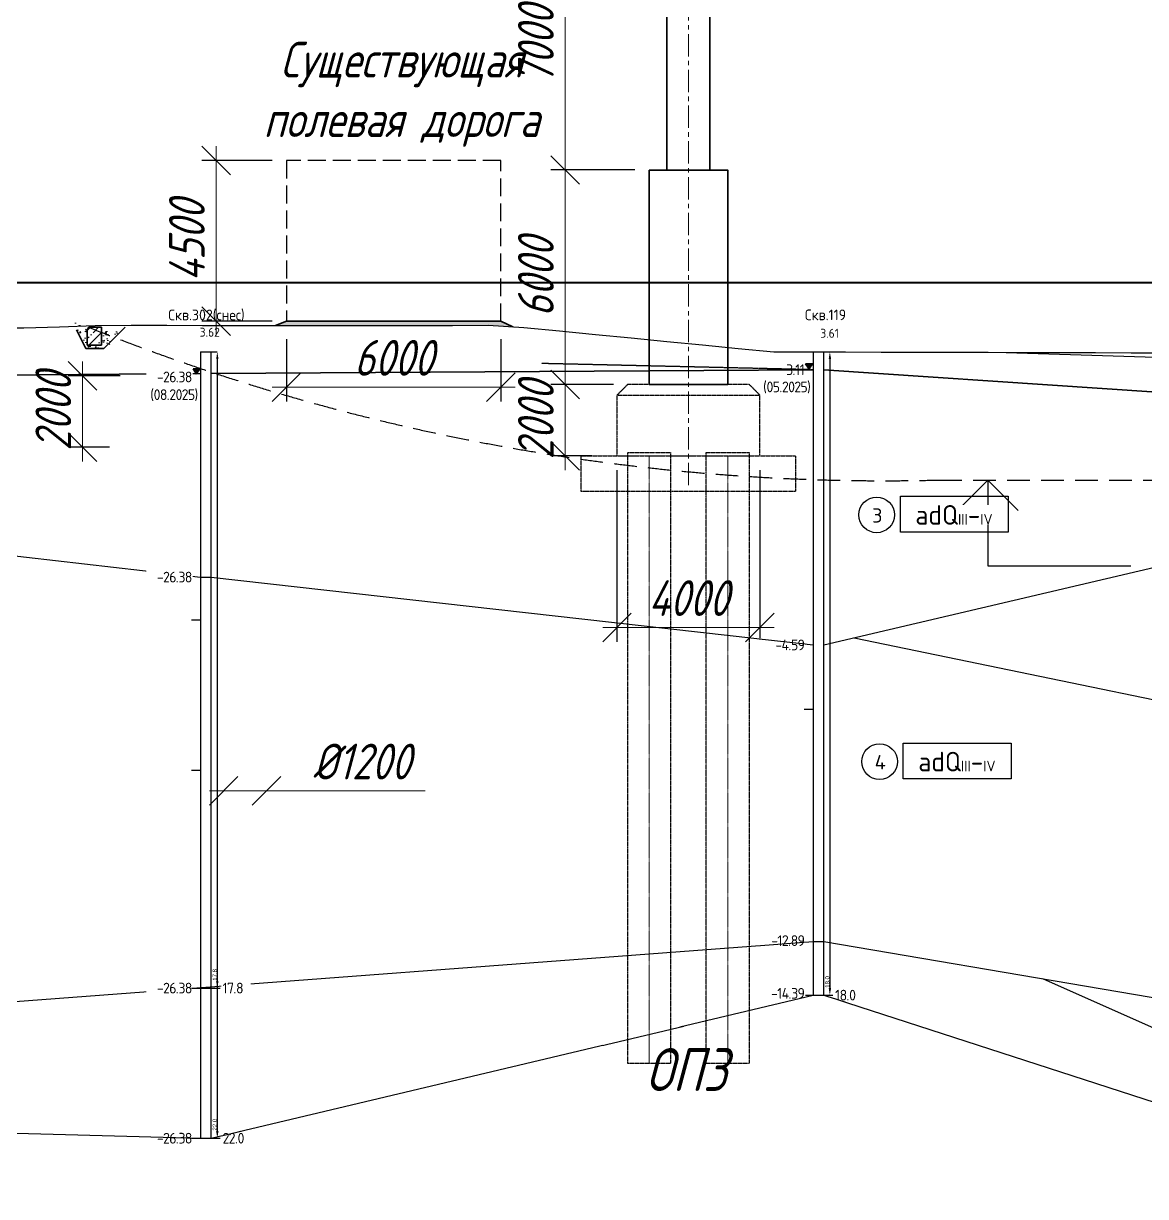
# Model space of a CAD drawing. Header units: millimetres. Extents: x 1864 to 10174863, y -4887456 to 5366151.
# Drawn here: x 6668827 to 6700243, y -20026 to 12797 of the extents above; entities that cross this region are included whole.
import ezdxf
from ezdxf.enums import TextEntityAlignment as Align

# ---------------------------------------------------------------- set-up
doc = ezdxf.new("R2018")
doc.units = ezdxf.units.MM
for name, pattern in [('ACAD_ISO10W100', [18.5, 12, -3, 0.5, -3]), ('DASHED', [7, 5, -2, 0]), ('невидимая', [9.525, 6.35, -3.175]), ('осевая', [2, 1.25, -0.25, 0.25, -0.25])]:
    doc.linetypes.add(name, pattern=pattern)
for name, color, linetype, lineweight in [('!!ТЕКСТ', 3, 'Continuous', 20), ('01_Основные', 7, 'Continuous', 40), ('1-Бетон', 106, 'Continuous', 35), ('1-Примечания', 4, 'Continuous', 25), ('1-Размеры', 1, 'Continuous', 25), ('1-Текст_3', 250, 'Continuous', 25), ('1-Штриховка', 8, 'Continuous', 9), ('ИС 6. Штриховка', 8, 'Continuous', 5), ('ИС_Основная', 7, 'Continuous', 35), ('ИС_Ось', 3, 'осевая', 18), ('ИС_ПС_Med', 7, 'Continuous', 35), ('ИС_Разм', 3, 'Continuous', 18), ('ИС_Размер', 3, 'Continuous', 18), ('Тонкая', 3, 'Continuous', 15), ('Штриховка', 2, 'Continuous', 5)]:
    doc.layers.add(name, color=color, linetype=linetype, lineweight=lineweight)
for name, color, linetype in [('geology', 250, 'Continuous'), ('Возрастные индексы', 1, 'Continuous'), ('Геология', 250, 'Continuous'), ('ИС_Невидимая', 4, 'невидимая'), ('Номера ИГЭ', 22, 'Continuous'), ('Отметки в скважинах', 7, 'Continuous'), ('Скважина', 170, 'Continuous'), ('Черный профиль', 3, 'Continuous'), ('Штриховая', 7, 'Continuous')]:
    doc.layers.add(name, color=color, linetype=linetype)
doc.layers.add('Оси_Невидимые', color=5, linetype='Continuous', plot=False)
doc.layers.add('Помощь_Невидимый', color=7, linetype='Continuous', lineweight=30, plot=False)
doc.styles.add('0', font='isocpeur.ttf', dxfattribs={"width": 0.8, "oblique": 15})
doc.styles.add('ISOCPEUR', font='isocpeur.ttf', dxfattribs={"width": 0.8, "oblique": 15, "height": 2.5})
doc.styles.get("Standard").update_dxf_attribs({"font": 'arial.ttf'})
doc.styles.add('Стандарт-геология', font='romant.shx', dxfattribs={"width": 0.9, "height": 2.5})
doc.dimstyles.new('М400нов', dxfattribs={"dimscale": 400, "dimtxt": 2.5, "dimasz": 2, "dimexe": 1, "dimexo": 1, "dimgap": 0.8, "dimtad": 1, "dimdec": 0, "dimzin": 0, "dimdsep": 46, "dimtxsty": '0', "dimblk": 'OBLIQUE', "dimcen": 0.09, "dimdle": 1, "dimclrd": 256, "dimclre": 256, "dimclrt": 256, "dimadec": 4, "dimazin": 0, "dimtfac": 1, "dimtdec": 0, "dimtmove": 1, "dimatfit": 2, "dimfxl": 1, "dimtolj": 1, "dimtzin": 0, "dimlwd": -1, "dimarcsym": 0})
doc.dimstyles.new('Скважина', dxfattribs={"dimtxt": 1.2, "dimasz": 2, "dimexe": 0, "dimexo": 0, "dimgap": 0.1, "dimtad": 1, "dimjust": 2, "dimtoh": 1, "dimdec": 1, "dimlfac": 0.1, "dimrnd": 0.1, "dimzin": 0, "dimdsep": 46, "dimtxsty": 'Standard', "dimcen": 0, "dimdle": 1.5, "dimadec": 1, "dimazin": 0, "dimtfac": 1, "dimtdec": 1, "dimtofl": 0, "dimtmove": 0, "dimatfit": 3, "dimfxl": 3, "dimtolj": 1, "dimtzin": 0, "dimarcsym": 0})

# ---------------------------------------------------------------- blocks, each defined once
blk = doc.blocks.new('*U615')
at = {"layer": '1-Примечания', "linetype": 'Continuous'}
blk.add_line((0, 0), (1.5, 0), dxfattribs=at)
for points in [[(6.121, -2.121), (4, 0), (1.879, -2.121)], [(4, 0), (4, -6), (14, -6)]]:
    blk.add_lwpolyline(points, dxfattribs=at)
at = {"layer": '1-Текст_3', "lineweight": 30, "oblique": 15, "width": 0.8, "flags": 104}
blk.add_attdef('ВЫСОТА', text='', height=3, dxfattribs=at).set_placement((9.127, -3.833), align=Align.MIDDLE_CENTER)
blk.add_attdef('ПРИМЕЧАНИЕ', text='', height=3, dxfattribs=at).set_placement((9, -6.75), align=Align.TOP_CENTER)
blk = doc.blocks.new('_OBLIQUE')
at = {"color": 0, "linetype": 'ByBlock', "lineweight": -2}
blk.add_line((0.5, 0.5), (-0.5, -0.5), dxfattribs=at)
blk = doc.blocks.new('*D1143')
at = {"layer": 'Defpoints', "color": 0, "linetype": 'Continuous', "transparency": 16777216}
for p in [(6676192, 4368), (6682192, 4368), (6682192, 2622)]:
    blk.add_point(p, dxfattribs=at)
at = {"layer": 'ИС_Размер', "lineweight": -2, "transparency": 16777216}
for p, q in [((6676192, 3968), (6676192, 2222)), ((6682192, 3968), (6682192, 2222))]:
    blk.add_line(p, q, dxfattribs=at)
at = {"layer": 'ИС_Размер', "transparency": 16777216}
blk.add_line((6675792, 2622), (6682592, 2622), dxfattribs=at)
at = {"layer": 'ИС_Размер', "linetype": 'Continuous', "transparency": 16777216, "xscale": 800, "yscale": 800, "zscale": 800, "rotation": 180}
blk.add_blockref('_OBLIQUE', (6676192, 2622), dxfattribs=at)
at = {"layer": 'ИС_Размер', "linetype": 'Continuous', "transparency": 16777216, "xscale": 800, "yscale": 800, "zscale": 800}
blk.add_blockref('_OBLIQUE', (6682192, 2622), dxfattribs=at)
at = {"layer": 'ИС_Размер', "linetype": 'Continuous', "transparency": 16777216, "insert": (6679192, 3442), "char_height": 1000, "attachment_point": 5, "style": '0'}
blk.add_mtext('\\A1;6000', dxfattribs=at)
blk = doc.blocks.new('*D1144')
at = {"layer": 'Defpoints', "color": 0, "linetype": 'Continuous', "transparency": 16777216}
for p in [(6674223, 8964), (6676192, 8964), (6676192, 4464)]:
    blk.add_point(p, dxfattribs=at)
at = {"layer": 'ИС_Размер', "transparency": 16777216}
blk.add_line((6674223, 4064), (6674223, 9364), dxfattribs=at)
at = {"layer": 'ИС_Размер', "lineweight": -2, "transparency": 16777216}
for p, q in [((6675792, 8964), (6673823, 8964)), ((6675792, 4464), (6673823, 4464))]:
    blk.add_line(p, q, dxfattribs=at)
at = {"layer": 'ИС_Размер', "linetype": 'Continuous', "transparency": 16777216, "xscale": 800, "yscale": 800, "zscale": 800}
for p, rotation in [((6674223, 8964), 90), ((6674223, 4464), 270)]:
    blk.add_blockref('_OBLIQUE', p, dxfattribs=dict(at, rotation=rotation))
at = {"layer": 'ИС_Размер', "linetype": 'Continuous', "transparency": 16777216, "insert": (6673403, 6714), "char_height": 1000, "attachment_point": 5, "rotation": 90, "style": '0'}
blk.add_mtext('\\A1;4500', dxfattribs=at)
blk = doc.blocks.new('*D1148')
at = {"layer": 'Defpoints', "color": 0, "linetype": 'Continuous', "transparency": 16777216}
for p in [(6670483, 2940), (6671934, 2940), (6671634, 940)]:
    blk.add_point(p, dxfattribs=at)
at = {"layer": 'ИС_Размер', "transparency": 16777216}
blk.add_line((6670483, 540), (6670483, 3340), dxfattribs=at)
at = {"layer": 'ИС_Размер', "lineweight": -2, "transparency": 16777216}
for p, q in [((6671534, 2940), (6670083, 2940)), ((6671234, 940), (6670083, 940))]:
    blk.add_line(p, q, dxfattribs=at)
at = {"layer": 'ИС_Размер', "linetype": 'Continuous', "transparency": 16777216, "xscale": 800, "yscale": 800, "zscale": 800}
for p, rotation in [((6670483, 2940), 90), ((6670483, 940), 270)]:
    blk.add_blockref('_OBLIQUE', p, dxfattribs=dict(at, rotation=rotation))
at = {"layer": 'ИС_Размер', "linetype": 'Continuous', "transparency": 16777216, "insert": (6669663, 1940), "char_height": 1000, "attachment_point": 5, "rotation": 90, "style": '0'}
blk.add_mtext('\\A1;2000', dxfattribs=at)
blk = doc.blocks.new('*D1149')
at = {"layer": 'Defpoints', "color": 0, "linetype": 'Continuous', "transparency": 16777216}
for p in [(6674434, -8675), (6675634, -8675), (6675634, -8675)]:
    blk.add_point(p, dxfattribs=at)
at = {"layer": 'ИС_Размер', "transparency": 16777216}
for p, q in [((6674034, -8675), (6676034, -8675)), ((6680073, -8675), (6675634, -8675))]:
    blk.add_line(p, q, dxfattribs=at)
at = {"layer": 'ИС_Размер', "linetype": 'Continuous', "transparency": 16777216, "xscale": 800, "yscale": 800, "zscale": 800, "rotation": 180}
blk.add_blockref('_OBLIQUE', (6674434, -8675), dxfattribs=at)
at = {"layer": 'ИС_Размер', "linetype": 'Continuous', "transparency": 16777216, "xscale": 800, "yscale": 800, "zscale": 800}
blk.add_blockref('_OBLIQUE', (6675634, -8675), dxfattribs=at)
at = {"layer": 'ИС_Размер', "linetype": 'Continuous', "transparency": 16777216, "insert": (6678299, -7855), "char_height": 1000, "attachment_point": 5, "style": '0'}
blk.add_mtext('\\A1;%%C1200', dxfattribs=at)
blk = doc.blocks.new('*D1189')
at = {"layer": 'Defpoints', "color": 0, "linetype": 'Continuous', "transparency": 16777216}
for p in [(6685444, 697), (6689444, 697), (6689444, -4101)]:
    blk.add_point(p, dxfattribs=at)
at = {"layer": 'ИС_Размер', "lineweight": -2, "transparency": 16777216}
for p, q in [((6685444, 297), (6685444, -4501)), ((6689444, 297), (6689444, -4501))]:
    blk.add_line(p, q, dxfattribs=at)
at = {"layer": 'ИС_Размер', "transparency": 16777216}
blk.add_line((6685044, -4101), (6689844, -4101), dxfattribs=at)
at = {"layer": 'ИС_Размер', "linetype": 'Continuous', "transparency": 16777216, "xscale": 800, "yscale": 800, "zscale": 800, "rotation": 180}
blk.add_blockref('_OBLIQUE', (6685444, -4101), dxfattribs=at)
at = {"layer": 'ИС_Размер', "linetype": 'Continuous', "transparency": 16777216, "xscale": 800, "yscale": 800, "zscale": 800}
blk.add_blockref('_OBLIQUE', (6689444, -4101), dxfattribs=at)
at = {"layer": 'ИС_Размер', "linetype": 'Continuous', "transparency": 16777216, "insert": (6687444, -3281), "char_height": 1000, "attachment_point": 5, "style": '0'}
blk.add_mtext('\\A1;4000', dxfattribs=at)
blk = doc.blocks.new('*D1163')
at = {"layer": 'Defpoints', "color": 0, "linetype": 'Continuous', "transparency": 16777216}
for p in [(6683993, 2697), (6685444, 2697), (6685144, 697)]:
    blk.add_point(p, dxfattribs=at)
at = {"layer": 'ИС_Размер', "transparency": 16777216}
blk.add_line((6683993, 297), (6683993, 3097), dxfattribs=at)
at = {"layer": 'ИС_Размер', "lineweight": -2, "transparency": 16777216}
for p, q in [((6685044, 2697), (6683593, 2697)), ((6684744, 697), (6683593, 697))]:
    blk.add_line(p, q, dxfattribs=at)
at = {"layer": 'ИС_Размер', "linetype": 'Continuous', "transparency": 16777216, "xscale": 800, "yscale": 800, "zscale": 800}
for p, rotation in [((6683993, 2697), 90), ((6683993, 697), 270)]:
    blk.add_blockref('_OBLIQUE', p, dxfattribs=dict(at, rotation=rotation))
at = {"layer": 'ИС_Размер', "linetype": 'Continuous', "transparency": 16777216, "insert": (6683173, 1697), "char_height": 1000, "attachment_point": 5, "rotation": 90, "style": '0'}
blk.add_mtext('\\A1;2000', dxfattribs=at)
blk = doc.blocks.new('*D1164')
at = {"layer": 'Defpoints', "color": 0, "linetype": 'Continuous', "transparency": 16777216}
for p in [(6686444, 15697), (6683993, 8697), (6686344, 8697)]:
    blk.add_point(p, dxfattribs=at)
at = {"layer": 'ИС_Размер', "transparency": 16777216}
blk.add_line((6683993, 16097), (6683993, 8297), dxfattribs=at)
at = {"layer": 'ИС_Размер', "lineweight": -2, "transparency": 16777216}
for p, q in [((6686044, 15697), (6683593, 15697)), ((6685944, 8697), (6683593, 8697))]:
    blk.add_line(p, q, dxfattribs=at)
at = {"layer": 'ИС_Размер', "linetype": 'Continuous', "transparency": 16777216, "xscale": 800, "yscale": 800, "zscale": 800}
for p, rotation in [((6683993, 15697), 90), ((6683993, 8697), 270)]:
    blk.add_blockref('_OBLIQUE', p, dxfattribs=dict(at, rotation=rotation))
at = {"layer": 'ИС_Размер', "linetype": 'Continuous', "transparency": 16777216, "insert": (6683173, 12197), "char_height": 1000, "attachment_point": 5, "rotation": 90, "style": '0'}
blk.add_mtext('\\A1;7000', dxfattribs=at)
blk = doc.blocks.new('*D1166')
at = {"layer": 'Defpoints', "color": 0, "linetype": 'Continuous', "transparency": 16777216}
for p in [(6686344, 8697), (6683993, 2697), (6685744, 2697)]:
    blk.add_point(p, dxfattribs=at)
at = {"layer": 'ИС_Размер', "transparency": 16777216}
blk.add_line((6683993, 9097), (6683993, 2297), dxfattribs=at)
at = {"layer": 'ИС_Размер', "lineweight": -2, "transparency": 16777216}
for p, q in [((6685944, 8697), (6683593, 8697)), ((6685344, 2697), (6683593, 2697))]:
    blk.add_line(p, q, dxfattribs=at)
at = {"layer": 'ИС_Размер', "linetype": 'Continuous', "transparency": 16777216, "xscale": 800, "yscale": 800, "zscale": 800}
for p, rotation in [((6683993, 8697), 90), ((6683993, 2697), 270)]:
    blk.add_blockref('_OBLIQUE', p, dxfattribs=dict(at, rotation=rotation))
at = {"layer": 'ИС_Размер', "linetype": 'Continuous', "transparency": 16777216, "insert": (6683173, 5697), "char_height": 1000, "attachment_point": 5, "rotation": 90, "style": '0'}
blk.add_mtext('\\A1;6000', dxfattribs=at)
blk = doc.blocks.new('*D910')
at = {"layer": 'Defpoints', "color": 0, "transparency": 16777216}
for p in [(0, 90), (0, -90), (1.69, -90)]:
    blk.add_point(p, dxfattribs=at)
at = {"layer": 'Оси_Невидимые', "color": 0, "lineweight": -2, "transparency": 16777216}
for p, q in [((0, 90), (1.69, 90)), ((1.69, 88), (1.69, -88)), ((0, -90), (1.69, -90))]:
    blk.add_line(p, q, dxfattribs=at)
at = {"layer": 'Оси_Невидимые', "color": 0, "transparency": 16777216}
for points in [[(1.36, 88), (2.03, 88), (1.69, 90)], [(1.36, -88), (2.03, -88), (1.69, -90)]]:
    blk.add_solid(points, dxfattribs=at)
at = {"layer": 'Оси_Невидимые', "color": 0, "transparency": 16777216, "insert": (0.98, -86.3), "char_height": 1.2, "attachment_point": 5, "rotation": 90}
blk.add_mtext('\\A1;18.0', dxfattribs=at)
blk = doc.blocks.new('*U1054')
at = {"layer": 'Скважина'}
for p, q in [((-1.5, 0), (-1.5, -180)), ((1.5, -180), (1.5, 0)), ((-1.5, -180), (1.5, -180))]:
    blk.add_line(p, q, dxfattribs=at)
blk = doc.blocks.new('A$C7669062A')
at = {"color": 18, "true_color": 0x000000}
blk.add_circle((4.99, 4.99), 4.99, dxfattribs=at)
at = {"layer": 'Возрастные индексы', "color": 250}
blk.add_lwpolyline([(11.62, 10.2), (41.78, 10.2), (41.78, 0.2), (11.62, 0.2)], close=True, dxfattribs=at)
at = {"layer": 'Номера ИГЭ', "color": 250, "style": 'Стандарт-геология'}
blk.add_text('3', height=4, dxfattribs=at).set_placement((5.17, 4.84), align=Align.MIDDLE)
at = {"layer": 'Возрастные индексы', "color": 250, "insert": (26.64, 4.99), "char_height": 3, "width": 29.5251, "attachment_point": 5, "style": 'Стандарт-геология', "bg_fill": 3, "box_fill_scale": 1, "bg_fill_color": 256, "bg_fill_transparency": 0}
blk.add_mtext('{\\H1.833x;аdQ}III{\\H1.833x;-}IV', dxfattribs=at)
blk = doc.blocks.new('A$C2FC637E1')
at = {"layer": 'Штриховка'}
h = blk.add_hatch(color=5, dxfattribs=at)
h.dxf.hatch_style = 1
h.paths.add_polyline_path([(2, 1.5), (1, 1.5), (0, 1.5), (1, 0)])
at = {"layer": 'Геология', "color": 5}
for points in [[(1, 1.5), (0, 1.5)], [(1, 0), (1, 0), (0, 1.5)], [(2, 1.5), (1, 1.5)], [(1, 0), (2, 1.5)]]:
    blk.add_lwpolyline(points, dxfattribs=at)
blk = doc.blocks.new('A$C79B84F9B')
at = {"color": 18, "true_color": 0x000000}
blk.add_circle((4.99, 4.99), 4.99, dxfattribs=at)
at = {"layer": 'Возрастные индексы', "color": 250}
blk.add_lwpolyline([(11.62, 10.2), (41.78, 10.2), (41.78, 0.2), (11.62, 0.2)], close=True, dxfattribs=at)
at = {"layer": 'Номера ИГЭ', "color": 250, "style": 'Стандарт-геология'}
blk.add_text('4', height=4, dxfattribs=at).set_placement((5.17, 4.84), align=Align.MIDDLE)
at = {"layer": 'Возрастные индексы', "color": 250, "insert": (26.64, 4.99), "char_height": 3, "width": 29.5251, "attachment_point": 5, "style": 'Стандарт-геология', "bg_fill": 3, "box_fill_scale": 1, "bg_fill_color": 256, "bg_fill_transparency": 0}
blk.add_mtext('{\\H1.833x;аdQ}III{\\H1.833x;-}IV', dxfattribs=at)
blk = doc.blocks.new('*U1065')
at = {"layer": 'Скважина'}
for p, q in [((-1.5, 0), (-1.5, -220)), ((1.5, -220), (1.5, 0)), ((-1.5, -220), (1.5, -220))]:
    blk.add_line(p, q, dxfattribs=at)
blk = doc.blocks.new('*D1078')
at = {"layer": 'Defpoints', "color": 0, "transparency": 16777216}
for p in [(0, 107), (0, -113), (1.69, -113)]:
    blk.add_point(p, dxfattribs=at)
at = {"layer": 'Оси_Невидимые', "color": 0, "lineweight": -2, "transparency": 16777216}
for p, q in [((0, 107), (1.69, 107)), ((1.69, 105), (1.69, -111)), ((0, -113), (1.69, -113))]:
    blk.add_line(p, q, dxfattribs=at)
at = {"layer": 'Оси_Невидимые', "color": 0, "transparency": 16777216}
for points in [[(1.36, 105), (2.03, 105), (1.69, 107)], [(1.36, -111), (2.03, -111), (1.69, -113)]]:
    blk.add_solid(points, dxfattribs=at)
at = {"layer": 'Оси_Невидимые', "color": 0, "transparency": 16777216, "insert": (0.98, -109.23), "char_height": 1.2, "attachment_point": 5, "rotation": 90}
blk.add_mtext('\\A1;22.0', dxfattribs=at)
blk = doc.blocks.new('*D1086')
at = {"layer": 'Defpoints', "color": 0, "transparency": 16777216}
for p in [(0, 65), (0, -113), (1.69, -113)]:
    blk.add_point(p, dxfattribs=at)
at = {"layer": 'Оси_Невидимые', "color": 0, "lineweight": -2, "transparency": 16777216}
for p, q in [((0, 65), (1.69, 65)), ((1.69, 63), (1.69, -111)), ((0, -113), (1.69, -113))]:
    blk.add_line(p, q, dxfattribs=at)
at = {"layer": 'Оси_Невидимые', "color": 0, "transparency": 16777216}
for points in [[(1.36, 63), (2.03, 63), (1.69, 65)], [(1.36, -111), (2.03, -111), (1.69, -113)]]:
    blk.add_solid(points, dxfattribs=at)
at = {"layer": 'Оси_Невидимые', "color": 0, "transparency": 16777216, "insert": (0.98, -109.3), "char_height": 1.2, "attachment_point": 5, "rotation": 90}
blk.add_mtext('\\A1;17.8', dxfattribs=at)
blk = doc.blocks.new('*U909')
at = {"layer": 'Отметки в скважинах'}
for p, q in [((-5.5, -90), (-3, -90)), ((0, -90), (2.5, -90))]:
    blk.add_line(p, q, dxfattribs=at)
at = {"layer": 'Помощь_Невидимый', "color": 5, "lineweight": -3}
for p, q in [((-5.5, -10), (-3, -10)), ((0, -90), (2.5, -90))]:
    blk.add_line(p, q, dxfattribs=at)
at = {"layer": 'Оси_Невидимые'}
dim = blk.add_aligned_dim(p1=(0, 90), p2=(0, -90), distance=1.69, dimstyle='Скважина', dxfattribs=at)
dim.commit()
dim.dimension.update_dxf_attribs({"geometry": '*D910', "text_midpoint": (0.98, -86.3)})
at = {"layer": 'Отметки в скважинах', "lineweight": 13, "insert": (3.15, -90), "char_height": 3, "width": 7.6116, "attachment_point": 4, "style": 'Стандарт-геология', "bg_fill": 3, "box_fill_scale": 1.1, "bg_fill_color": 256, "bg_fill_transparency": 0}
blk.add_mtext('{\\T0.9;18.0}', dxfattribs=at)
blk = doc.blocks.new('*U1077')
at = {"layer": 'Отметки в скважинах'}
for p, q in [((-5.5, -113), (-3, -113)), ((0, -113), (2.5, -113))]:
    blk.add_line(p, q, dxfattribs=at)
at = {"layer": 'Помощь_Невидимый', "color": 5, "lineweight": -3}
for p, q in [((-5.5, -10), (-3, -10)), ((0, -113), (2.5, -113))]:
    blk.add_line(p, q, dxfattribs=at)
at = {"layer": 'Оси_Невидимые'}
dim = blk.add_aligned_dim(p1=(0, 107), p2=(0, -113), distance=1.69, dimstyle='Скважина', dxfattribs=at)
dim.commit()
dim.dimension.update_dxf_attribs({"geometry": '*D1078', "text_midpoint": (0.98, -109.23)})
at = {"layer": 'Отметки в скважинах', "lineweight": 13, "insert": (3.15, -113), "char_height": 3, "width": 7.6116, "attachment_point": 4, "style": 'Стандарт-геология', "bg_fill": 3, "box_fill_scale": 1.1, "bg_fill_color": 256, "bg_fill_transparency": 0}
blk.add_mtext('{\\T0.9;22.0}', dxfattribs=at)
blk = doc.blocks.new('*U1085')
at = {"layer": 'Отметки в скважинах'}
for p, q in [((-5.5, -113), (-3, -113)), ((0, -113), (2.5, -113))]:
    blk.add_line(p, q, dxfattribs=at)
at = {"layer": 'Помощь_Невидимый', "color": 5, "lineweight": -3}
for p, q in [((-5.5, -10), (-3, -10)), ((0, -113), (2.5, -113))]:
    blk.add_line(p, q, dxfattribs=at)
at = {"layer": 'Оси_Невидимые'}
dim = blk.add_aligned_dim(p1=(0, 65), p2=(0, -113), distance=1.69, dimstyle='Скважина', dxfattribs=at)
dim.commit()
dim.dimension.update_dxf_attribs({"geometry": '*D1086', "text_midpoint": (0.98, -109.3)})
at = {"layer": 'Отметки в скважинах', "lineweight": 13, "insert": (3.15, -113), "char_height": 3, "width": 7.6116, "attachment_point": 4, "style": 'Стандарт-геология', "bg_fill": 3, "box_fill_scale": 1.1, "bg_fill_color": 256, "bg_fill_transparency": 0}
blk.add_mtext('{\\T0.9;17.8}', dxfattribs=at)
blk = doc.blocks.new('нов геол')
at = {"layer": 'geology'}
for points in [[(8554365, 418691), (8564845, 418362)], [(8555379, 401168), (8564845, 396962)]]:
    blk.add_lwpolyline(points, dxfattribs=at)
at = {"layer": 'Геология', "color": 18, "true_color": 0x000000, "flags": 128}
blk.add_lwpolyline([(8531811, 418703), (8532111, 418703)], dxfattribs=at)
at = {"layer": 'geology', "color": 5, "xscale": 100, "yscale": 100, "zscale": 100}
blk.add_blockref('*U1065', (8531961, 418703), dxfattribs=at)
at = {"layer": 'Скважина', "color": 0, "xscale": 100, "yscale": 100, "zscale": 100}
blk.add_blockref('*U909', (8549261, 409706), dxfattribs=at)
at = {"layer": 'Отметки в скважинах', "color": 0, "lineweight": 13, "insert": (8531561, 396703), "char_height": 300, "width": 1241.03, "attachment_point": 6, "style": 'Стандарт-геология', "bg_fill": 3, "box_fill_scale": 1.1, "bg_fill_color": 256, "bg_fill_transparency": 0}
blk.add_mtext('{\\T0.9;-26.38}', dxfattribs=at)
at = {"layer": 'Скважина', "color": 0, "style": 'Стандарт-геология', "width": 0.9}
for s, p in [('Скв.302(снес)', (8531977, 419589)), ('Скв.119', (8549308, 419591))]:
    blk.add_text(s, height=300, dxfattribs=at).set_placement(p, align=Align.CENTER)
at = {"layer": 'Скважина', "color": 0, "lineweight": 13, "style": 'Стандарт-геология', "width": 0.9}
for s, p in [('3.62', (8532351, 419380)), ('3.61', (8549683, 419351))]:
    blk.add_text(s, height=250, dxfattribs=at).set_placement(p, align=Align.TOP_RIGHT)
at = {"layer": 'geology'}
blk.add_lwpolyline([(8549261, 402206), (8564845, 399562)], dxfattribs=at)
at = {"layer": 'Геология', "color": 18, "true_color": 0x000000, "flags": 128}
for points in [[(8548961, 418706), (8549261, 418706)], [(8548961, 402206), (8549261, 402206)]]:
    blk.add_lwpolyline(points, dxfattribs=at)
at = {"layer": 'ИС_Основная', "color": 146, "linetype": 'Continuous', "true_color": 0x105689, "flags": 128}
blk.add_lwpolyline([(8549261, 418206), (8564845, 417162)], dxfattribs=at)
at = {"layer": 'geology', "color": 5, "xscale": 100, "yscale": 100, "zscale": 100}
blk.add_blockref('*U1054', (8549111, 418706), dxfattribs=at)
at = {"layer": 'Геология', "color": 18, "true_color": 0x000000, "xscale": 100, "yscale": 100, "zscale": 100}
for name, p in [('A$C7669062A', (8550241, 413645)), ('A$C79B84F9B', (8550323, 406741))]:
    blk.add_blockref(name, p, dxfattribs=at)
at = {"layer": 'Скважина', "color": 0, "xscale": 100, "yscale": 100, "zscale": 100}
blk.add_blockref('*U1077', (8532111, 408003), dxfattribs=at)
at = {"layer": 'Отметки в скважинах', "color": 0, "lineweight": 13, "char_height": 300, "width": 1241.03, "attachment_point": 6, "style": 'Стандарт-геология', "bg_fill": 3, "box_fill_scale": 1.1, "bg_fill_color": 256, "bg_fill_transparency": 0}
for s, insert in [('{\\T0.9;3.11}', (8548711, 418206)), ('{\\T0.9;-4.59}', (8548711, 410506)), ('{\\T0.9;-12.89}', (8548711, 402232)), ('{\\T0.9;-14.39}', (8548711, 400756))]:
    blk.add_mtext(s, dxfattribs=dict(at, insert=insert))
at = {"layer": 'geology'}
for p, q in [((8503260, 415676), (8531811, 412403)), ((8549261, 410506), (8564845, 414162)), ((8532111, 412403), (8548961, 410506)), ((8503260, 398776), (8548961, 402206))]:
    blk.add_line(p, q, dxfattribs=at)
blk.add_lwpolyline([(8550110, 410705), (8564845, 407662)], dxfattribs=at)
at = {"layer": 'Геология', "color": 5, "linetype": 'ACAD_ISO10W100', "lineweight": 25}
blk.add_lwpolyline([(8548961, 418206), (8541352, 418380)], dxfattribs=at)
at = {"layer": 'Геология', "color": 18, "true_color": 0x000000, "flags": 128}
for points in [[(8531811, 412403), (8532111, 412403)], [(8531811, 400903), (8532111, 400903)]]:
    blk.add_lwpolyline(points, dxfattribs=at)
at = {"layer": 'ИС_Основная', "color": 146, "linetype": 'Continuous', "true_color": 0x105689}
for p, q in [((8532111, 418103), (8548961, 418206)), ((8503260, 417876), (8531811, 418103))]:
    blk.add_line(p, q, dxfattribs=at)
at = {"layer": 'geology', "xscale": 100, "yscale": 100, "zscale": 100}
blk.add_blockref('A$C2FC637E1', (8548752, 418224), dxfattribs=at)
at = {"layer": 'geology', "color": 5, "insert": (8548886, 417710), "char_height": 300, "width": 1241.03, "attachment_point": 6, "style": 'Стандарт-геология', "bg_fill": 3, "box_fill_scale": 1.1, "bg_fill_color": 256, "bg_fill_transparency": 0}
blk.add_mtext('{\\T0.9;(05.2025)}', dxfattribs=at)
at = {"layer": 'Отметки в скважинах', "color": 0, "lineweight": 13, "insert": (8531561, 400903), "char_height": 300, "width": 1241.03, "attachment_point": 6, "style": 'Стандарт-геология', "bg_fill": 3, "box_fill_scale": 1.1, "bg_fill_color": 256, "bg_fill_transparency": 0}
blk.add_mtext('{\\T0.9;-26.38}', dxfattribs=at)
at = {"layer": 'Скважина', "color": 0, "xscale": 100, "yscale": 100, "zscale": 100}
blk.add_blockref('*U1085', (8532111, 412203), dxfattribs=at)
at = {"layer": 'geology', "color": 6}
blk.add_lwpolyline([(8503260, 397476), (8531811, 396703), (8532111, 396703), (8548961, 400706), (8549261, 400706), (8564845, 395662), (8565145, 395662), (8600579, 395076), (8600879, 395071), (8633719, 398646), (8634019, 398646), (8655416, 400420)], dxfattribs=at)
at = {"layer": 'Отметки в скважинах', "color": 0, "lineweight": 13, "char_height": 300, "width": 1241.03, "attachment_point": 6, "style": 'Стандарт-геология', "bg_fill": 3, "box_fill_scale": 1.1, "bg_fill_color": 256, "bg_fill_transparency": 0}
for insert in [(8531561, 418003), (8531561, 412403)]:
    blk.add_mtext('{\\T0.9;-26.38}', dxfattribs=dict(at, insert=insert))
at = {"layer": 'geology', "xscale": 100, "yscale": 100, "zscale": 100}
blk.add_blockref('A$C2FC637E1', (8531601, 418081), dxfattribs=at)
at = {"layer": 'geology', "color": 5, "insert": (8531735, 417493), "char_height": 300, "width": 1241.03, "attachment_point": 6, "style": 'Стандарт-геология', "bg_fill": 3, "box_fill_scale": 1.1, "bg_fill_color": 256, "bg_fill_transparency": 0}
blk.add_mtext('{\\T0.9;(08.2025)}', dxfattribs=at)

msp = doc.modelspace()

# ---------------------------------------------------------------- hatches: boundary and pattern name
at = {"layer": '1-Штриховка'}
h = msp.add_hatch(dxfattribs=at)
h.set_pattern_fill('AR-CONC', color=256, scale=2, style=0)
h.set_pattern_definition([(50, (6632956.43, -70776.08), (364.3693, -31.8782), [38.1, -419.1]), (355, (6632956.43, -70776.08), (-70.4857, 382.1133), [30.48, -335.28]), (100.451, (6632986.8, -70778.73), (293.885, 350.2334), [32.38, -356.18]), (46.1842, (6632956.43, -70674.48), (542.158, -84.0847), [57.15, -628.65]), (96.6356, (6633001.6, -70681.5), (474.8085, 494.851), [48.57, -534.27]), (351.184, (6632956.43, -70674.5), (474.8092, 494.8502), [45.72, -502.92]), (21, (6633007.23, -70699.88), (303.2298, -204.531), [38.1, -419.1]), (326, (6633007.23, -70699.88), (123.604, 368.376), [30.48, -335.28]), (71.4514, (6633032.5, -70716.92), (426.833, 163.8457), [32.38, -356.18]), (37.5, (6632956.43, -70776.08), (6.1772, 169.11008), [0, -331.216, 0, -340.36, 0, -336.55]), (7.5, (6632956.43, -70776.08), (133.63933, 200.36115), [0, -194.056, 0, -323.596, 0, -128.27]), (327.5, (6632843.15, -70776.08), (271.1812, -11.45749), [0, -127, 0, -396.24, 0, -525.78]), (317.5, (6632792.35, -70776.08), (296.25836, 50.853), [0, -165.1, 0, -263.144, 0, -373.38])])
h.paths.add_polyline_path([(6670579.3, 4340.4), (6670653.8, 4296.5), (6670963, 4296.5)], flags=17)
h.paths.add_polyline_path([(6671544, 4164.4), (6671013.2, 4243.1), (6671013.2, 3796.5), (6670613.2, 3796.5), (6670613.2, 4227.6), (6670189.2, 4477), (6670578.4, 3698.7), (6671078.4, 3698.7)])
at = {"layer": 'ИС 6. Штриховка'}
h = msp.add_hatch(dxfattribs=at)
h.set_pattern_fill('ANSI35', color=256, scale=50)
h.set_pattern_definition([(45, (6077069.48, -218006.95), (-224.5064, 224.5064), []), (45, (6077294, -218006.95), (-224.5064, 224.5064), [396.875, -79.375, 0, -79.375])])
h.paths.add_polyline_path([(6671013.2, 4296.5), (6670653.8, 4296.5), (6670613.2, 4227.6), (6670613.2, 3796.5), (6671013.2, 3796.5)])
at = {"layer": 'Штриховая'}
h = msp.add_hatch(dxfattribs=at)
h.set_pattern_fill('AR-CONC', color=256)
h.set_pattern_definition([(50, (-210465.64, -1917.06), (182.184669, -15.9390855), [19.05, -209.55]), (355, (-210465.64, -1917.06), (-35.2434214, 191.056845), [15.24, -167.640584]), (100.4514447, (-210450.45, -1918.39), (146.941247, 175.117752), [16.190009, -178.0902446]), (46.1842, (-210465.64, -1866.26), (271.079041, -42.042328), [28.575, -314.325]), (96.6355576, (-210443.05, -1869.76), (237.404134, 247.426125), [24.285023, -267.135608]), (351.184151, (-210465.64, -1866.26), (237.404134, 247.426125), [22.859967, -251.459732]), (21, (-210440.24, -1878.96), (151.6143913, -102.2651982), [19.05, -209.55]), (326, (-210440.24, -1878.96), (61.8020283, 184.187966), [15.24, -167.64]), (71.451445, (-210427.6, -1887.48), (213.4164193, 81.922769), [16.190009, -178.0899376]), (37.5, (-210465.64, -1917.06), (3.08860325, 84.5550389), [0, -165.608, 0, -170.18, 0, -168.275]), (7.5, (-210465.64, -1917.06), (66.8196625, 100.1805748), [0, -97.028, 0, -161.798, 0, -64.135]), (327.5, (-210522.28, -1917.06), (135.5905952, -5.728744), [0, -63.5, 0, -198.12, 0, -262.89]), (317.5, (-210547.68, -1917.06), (148.1291814, 25.426491), [0, -82.55, 0, -131.572, 0, -186.69])])
h.paths.add_polyline_path([(6679830.5, 4348.3), (6679838.6, 4348.3), (6680838.6, 4349.7), (6681838.6, 4351.1), (6682526.3, 4309.7), (6682191.8, 4463.6), (6680999.1, 4463.6)])
h.paths.add_polyline_path([(6677955.4, 4345.8), (6678838.6, 4346.9), (6679830.5, 4348.3), (6680999.1, 4463.6), (6679050.2, 4463.6)])
h.paths.add_polyline_path([(6675882, 4344.5), (6676838.6, 4344.3), (6677838.6, 4345.6), (6677955.4, 4345.8), (6679050.2, 4463.6), (6676191.8, 4463.6)])

# ---------------------------------------------------------------- linework, layer by layer
at = {"color": 251, "linetype": 'Continuous'}
msp.add_line((6671246.8, 3816.1), (6671221.3, 3841.6), dxfattribs=at)
at = {"layer": '01_Основные', "color": 146, "linetype": 'Continuous', "true_color": 0x105689}
msp.add_line((6749496.9, 5540), (6657629.8, 5540), dxfattribs=at)
at = {"layer": '1-Бетон'}
for points in [[(6688044.2, 15696.9), (6688043.8, 8696.9), (6686843.8, 8696.9), (6686844.2, 15696.9)], [(6675882, 4344.5), (6676191.8, 4463.6), (6682191.8, 4463.6), (6682526.3, 4309.7)]]:
    msp.add_lwpolyline(points, dxfattribs=at)
msp.add_lwpolyline([(6686344.3, 8696.9), (6688544.3, 8696.9), (6688544.4, 2696.9), (6686344.4, 2696.9)], close=True, dxfattribs=at)
at = {"layer": 'ИС_Невидимая', "color": 146, "ltscale": 100, "true_color": 0x105689}
msp.add_lwpolyline([(6670653.8, 4296.5, 0.1019893), (6694460.2, 22), (6702144.5, 22, 0.4378517), (6711708.4, 22, 0.0104574), (6736025.7, 261.7, 0.3876281), (6744765.5, 1013.6, 0.0694032), (6776536.4, 8764.6)], format="xyb", dxfattribs=at)
at = {"layer": 'ИС_Невидимая', "ltscale": 0.3}
for points in [[(6685444.3, 696.9), (6689444.3, 696.9), (6689444.4, 2396.9), (6689144.4, 2696.9), (6685744.3, 2696.9), (6685444.3, 2396.9), (6685444.3, 696.9)], [(6685444.3, 2396.9), (6689444.3, 2396.8)]]:
    msp.add_lwpolyline(points, dxfattribs=at)
msp.add_lwpolyline([(6684444.3, 696.9), (6690444.3, 696.9), (6690444.3, -303.1), (6684444.3, -303.1)], close=True, dxfattribs=at)
at = {"layer": 'ИС_Ось', "ltscale": 500}
msp.add_lwpolyline([(6687444.5, -124.1), (6687443.7, 17500.8)], dxfattribs=at)
at = {"layer": 'ИС_ПС_Med'}
for p, q in [((6670653.8, 4296.5), (6670613.2, 4227.6)), ((6671013.2, 4296.5), (6670653.8, 4296.5)), ((6671013.2, 3796.5), (6671013.2, 4296.5)), ((6671678.9, 4299.2), (6671078.4, 3698.7)), ((6670578.4, 3698.7), (6670315.1, 4225.1)), ((6670613.2, 4227.6), (6670613.2, 3796.5)), ((6670578.4, 3698.7), (6671078.4, 3698.7)), ((6670613.2, 3796.5), (6671013.2, 3796.5))]:
    msp.add_line(p, q, dxfattribs=at)
at = {"layer": 'Тонкая', "color": 7, "linetype": 'DASHED', "lineweight": 30, "ltscale": 100}
msp.add_lwpolyline([(6676191.8, 4463.6), (6682191.8, 4463.6), (6682191.8, 8963.6), (6676191.8, 8963.6), (6676191.8, 4463.6)], dxfattribs=at)
at = {"layer": 'Черный профиль', "linetype": 'Continuous', "flags": 128}
msp.add_lwpolyline([(6667838.6, 4280.6), (6668838.6, 4283.7), (6669838.6, 4311.7), (6670838.6, 4342), (6671838.6, 4357.6), (6672838.6, 4354), (6673838.6, 4350.6), (6674838.6, 4347.1), (6675838.6, 4344.5), (6676838.6, 4344.3), (6677838.6, 4345.6), (6678838.6, 4346.9), (6679838.6, 4348.3), (6680838.6, 4349.7), (6681838.6, 4351.1), (6682838.6, 4290.9), (6683838.6, 4193.5), (6684838.6, 4096.2), (6685838.6, 3998.7), (6686838.6, 3901), (6687838.6, 3803.3), (6688838.6, 3705.6), (6689838.6, 3613.1), (6690838.6, 3609.5), (6691838.6, 3606.3), (6692838.6, 3603.5), (6693838.6, 3600.8), (6694838.6, 3598.1), (6695838.6, 3595.3), (6696838.6, 3592.6), (6697838.6, 3589.9), (6698838.6, 3587.1), (6699838.6, 3584.4), (6700838.6, 3581.7)], dxfattribs=at)

# ---------------------------------------------------------------- block references
at = {"layer": '1-Размеры', "transparency": 33554687}
ref = msp.add_blockref('*U615', (6694226.9, 22), dxfattribs=dict(at, xscale=399.9999999999998, yscale=399.9999999999998, zscale=399.9999999999998, rotation=0.0002819284350356197))
lines = msp.add_mtext('\\W0.8000;0.02', dxfattribs={"layer": '1-Текст_3', "insert": (6697877.6, -1511), "char_height": 2.5, "attachment_point": 1, "rotation": 0.00028, "bg_fill": 3, "box_fill_scale": 1, "bg_fill_color": 256, "bg_fill_transparency": 0})
ref.add_attrib('ВЫСОТА', '', (6697877.6, -1511)).embed_mtext(lines)
lines = msp.add_mtext('\\W0.8000;ЛОР', dxfattribs={"layer": '1-Текст_3', "insert": (6697826.9, -2678), "char_height": 2.5, "attachment_point": 1, "rotation": 0.00028, "bg_fill": 3, "box_fill_scale": 1, "bg_fill_color": 256, "bg_fill_transparency": 0})
ref.add_attrib('ПРИМЕЧАНИЕ', '', (6697826.9, -2678)).embed_mtext(lines)

# ---------------------------------------------------------------- texts
at = {"layer": '!!ТЕКСТ', "color": 1, "insert": (6687386.9, -16474.5), "char_height": 1200, "width": 3472.658, "attachment_point": 5, "style": 'ISOCPEUR', "bg_fill": 2}
msp.add_mtext('ОП3', dxfattribs=at)
at = {"layer": 'ИС_Разм', "insert": (6679412.8, 10816.6), "char_height": 2000, "width": 9944.973, "attachment_point": 5, "style": 'ISOCPEUR'}
msp.add_mtext('{\\H0.5x;Существующая полевая дорога}', dxfattribs=at)

# ---------------------------------------------------------------- dimensions: what is measured, and where the dimension line sits
at = {"layer": 'ИС_Размер', "linetype": 'Continuous'}
for base, p1, p2, picture, middle in [((6683993, 8696.9), (6686443.8, 15696.9), (6686344.3, 8696.9), '*D1164', (6683173, 12196.9)), ((6674223.2, 8963.6), (6676191.8, 4463.6), (6676191.8, 8963.6), '*D1144', (6673403.2, 6713.6)), ((6683993, 2696.9), (6686344.3, 8696.9), (6685744.3, 2696.9), '*D1166', (6683173, 5696.9))]:
    dim = msp.add_linear_dim(base=base, p1=p1, p2=p2, angle=90, dimstyle='М400нов', dxfattribs=at)
    dim.commit()
    dim.dimension.update_dxf_attribs({"geometry": picture, "text_midpoint": middle})
for base, p1, p2, picture, middle in [((6682191.8, 2622.5), (6676191.8, 4368.4), (6682191.8, 4368.4), '*D1143', (6679191.8, 3442.5)), ((6689444.3, -4101.5), (6685444.3, 696.9), (6689444.3, 696.8), '*D1189', (6687444.3, -3281.5))]:
    dim = msp.add_linear_dim(base=base, p1=p1, p2=p2, dimstyle='М400нов', dxfattribs=at)
    dim.commit()
    dim.dimension.update_dxf_attribs({"geometry": picture, "text_midpoint": middle})
for base, p1, p2, picture, middle in [((6670483.1, 2940.1), (6671634.2, 940.1), (6671934.1, 2940.1), '*D1148', (6670483.1, 1940.1)), ((6683993, 2696.9), (6685144.2, 696.9), (6685444.1, 2696.9), '*D1163', (6683993, 1696.9))]:
    dim = msp.add_linear_dim(base=base, p1=p1, p2=p2, angle=90, dimstyle='М400нов', dxfattribs=at)
    dim.commit()
    dim.dimension.update_dxf_attribs({"geometry": picture, "text_midpoint": middle, "dimtype": 160})
dim = msp.add_linear_dim(base=(6675634.2, -8674.8), p1=(6674434.2, -8674.8), p2=(6675634.2, -8674.8), text='%%C<>', dimstyle='М400нов', dxfattribs=at)
dim.commit()
dim.dimension.update_dxf_attribs({"geometry": '*D1149', "text_midpoint": (6678299.3, -9071.5), "dimtype": 160})

# ---------------------------------------------------------------- next in the draw order: block references
at = {"layer": '1-Бетон'}
msp.add_blockref('нов геол', (-1858025.3, -415097.2), dxfattribs=at)

# ---------------------------------------------------------------- next in the draw order: linework, layer by layer
at = {"layer": 'ИС_Невидимая', "ltscale": 0.3}
for points in [[(6685744.4, 796.9), (6686944.4, 796.9), (6686944.4, -16303.1), (6685744.4, -16303.1)], [(6687944.4, 796.9), (6689144.4, 796.9), (6689144.4, -16303.1), (6687944.4, -16303.1)]]:
    msp.add_lwpolyline(points, close=True, dxfattribs=at)
at = {"layer": 'ИС_Ось'}
for points in [[(6686344.4, 696.9), (6686344.4, -16303.1)], [(6688544.4, 696.9), (6688544.4, -16303.1)]]:
    msp.add_lwpolyline(points, dxfattribs=at)

doc.saveas('drawing.dxf')
